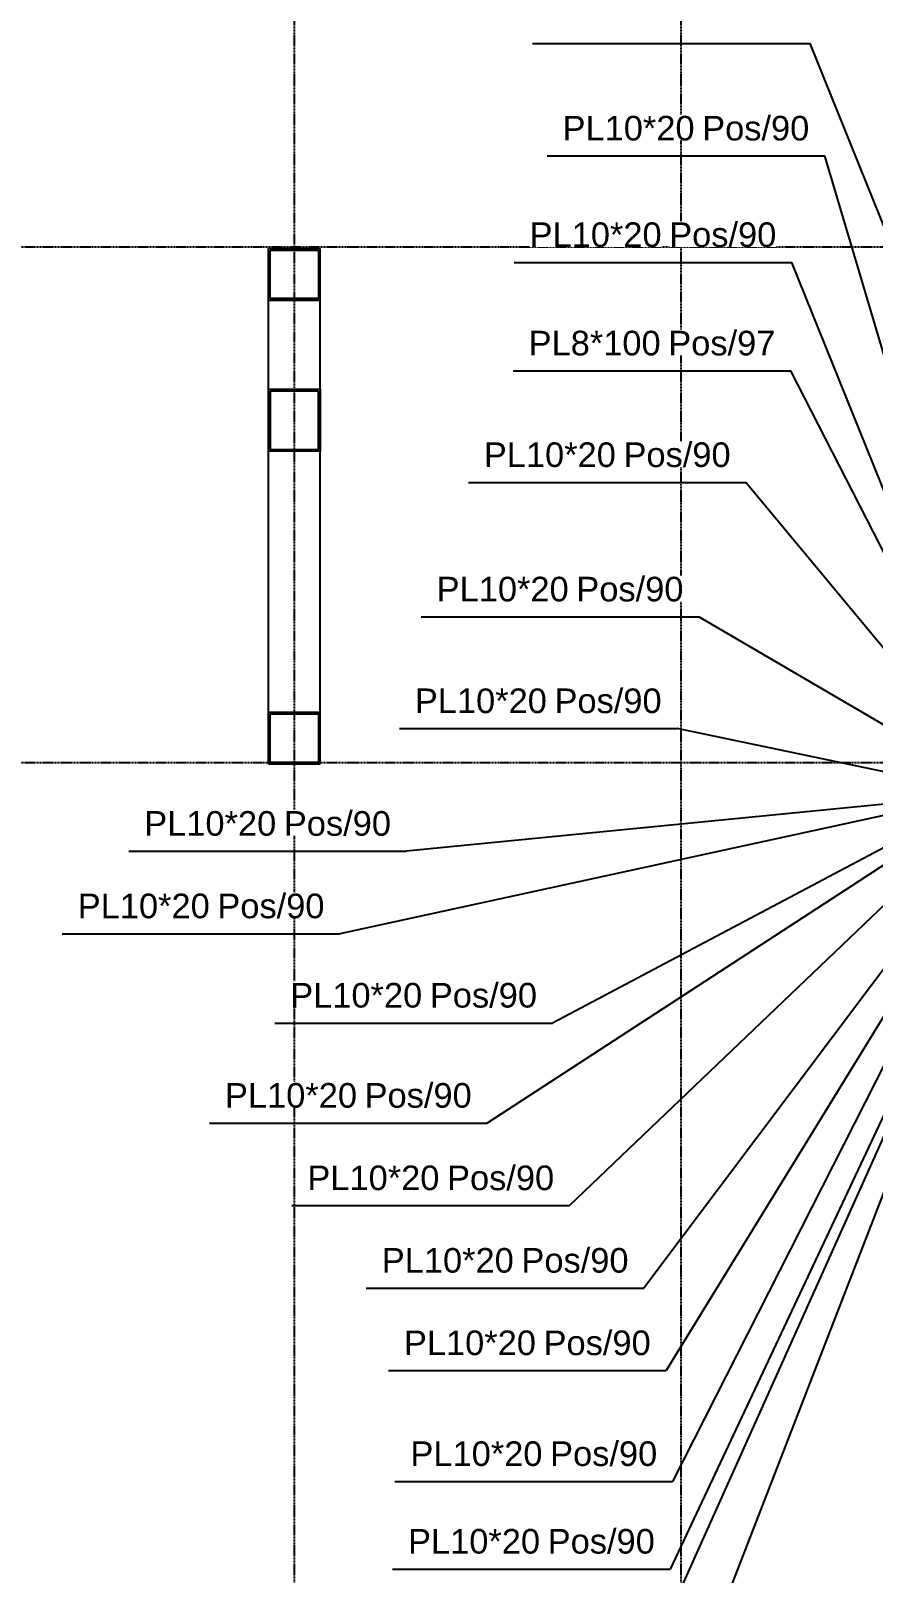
# Model space of a CAD drawing. Header units: millimetres. Extents: x -57554 to 16546, y 2142 to 98430.
# Drawn here: x -18607 to -16975, y 75720 to 78712 of the extents above; entities that cross this region are included whole.
import ezdxf

# ---------------------------------------------------------------- set-up
doc = ezdxf.new("R2010")
doc.units = ezdxf.units.MM
doc.linetypes.add('DXK_LINE_DOT3', pattern=[5.9187, 2.979, -0.9799, 0.9799, -0.9799])
doc.layers.add('S-Z2-A_TEXTUAL_ANNOTATION', color=7, linetype='Continuous')
doc.styles.add('Arial', font='ARIAL.TTF', dxfattribs={"height": 0.2})

msp = doc.modelspace()

# ---------------------------------------------------------------- linework, layer by layer
at = {"color": 1, "linetype": 'DXK_LINE_DOT3'}
for p, q in [((-18096.4, 71792.5), (-18096.4, 84292.5)), ((-17346.4, 71792.5), (-17346.4, 84292.5)), ((-32096.4, 78292.5), (-10096.4, 78292.5)), ((-32096.4, 77292.5), (-10096.4, 77292.5))]:
    msp.add_line(p, q, dxfattribs=at)
at = {"color": 2, "linetype": 'Continuous'}
for p, q in [((-18146.4, 78189.5), (-18146.4, 78289.5)), ((-18046.4, 78289.5), (-18146.4, 78289.5)), ((-18143.4, 78192.5), (-18143.4, 78286.5)), ((-18143.4, 78286.5), (-18049.4, 78286.5)), ((-18049.4, 78286.5), (-18049.4, 78192.5)), ((-18046.4, 78189.5), (-18046.4, 78289.5)), ((-18146.4, 78189.5), (-18046.4, 78189.5)), ((-18146.4, 78016.3), (-18146.4, 78189.5)), ((-18049.4, 78192.5), (-18143.4, 78192.5)), ((-18046.4, 78016.3), (-18046.4, 78189.5)), ((-18146.4, 78016.3), (-18046.4, 78016.3)), ((-18146.4, 77896.1), (-18146.4, 78016.3)), ((-18049.4, 78012.7), (-18143.4, 78012.7)), ((-18143.4, 78012.7), (-18143.4, 77899.7)), ((-18049.4, 77899.7), (-18049.4, 78012.7)), ((-18046.4, 78016.3), (-18046.4, 77896.1)), ((-18046.4, 77896.1), (-18146.4, 77896.1)), ((-18146.4, 77389.5), (-18146.4, 77896.1)), ((-18143.4, 77899.7), (-18049.4, 77899.7)), ((-18046.4, 77389.5), (-18046.4, 77896.1)), ((-18146.4, 77289.5), (-18146.4, 77389.5)), ((-18046.4, 77389.5), (-18146.4, 77389.5)), ((-18143.4, 77292.5), (-18143.4, 77386.5)), ((-18143.4, 77386.5), (-18049.4, 77386.5)), ((-18049.4, 77386.5), (-18049.4, 77292.5)), ((-18046.4, 77289.5), (-18046.4, 77389.5)), ((-18146.4, 77289.5), (-18046.4, 77289.5)), ((-18049.4, 77292.5), (-18143.4, 77292.5))]:
    msp.add_line(p, q, dxfattribs=at)
at = {"layer": 'S-Z2-A_TEXTUAL_ANNOTATION'}
for p, q in [((-17635, 78686.9), (-17096.9, 78686.9)), ((-16510, 77233.2), (-17096.9, 78686.9)), ((-17606.6, 78469), (-17068.5, 78469)), ((-16701.3, 77233.2), (-17068.5, 78469)), ((-17670.5, 78262.4), (-17132.4, 78262.4)), ((-16715.6, 77229.4), (-17132.4, 78262.4)), ((-17672.4, 78052.1), (-17134.3, 78052.1)), ((-16743.3, 77287.8), (-17134.3, 78052.1)), ((-17759.2, 77835.6), (-17221.1, 77835.6)), ((-16718.5, 77229.4), (-17221.1, 77835.6)), ((-17850.6, 77574.9), (-17312.5, 77574.9)), ((-16728.9, 77233.2), (-17312.5, 77574.9)), ((-17892.9, 77358.2), (-17354.7, 77358.2)), ((-16756.4, 77233.2), (-17354.7, 77358.2)), ((-16770.8, 77229.4), (-18008.2, 76960.3)), ((-16773.6, 77229.4), (-17879.4, 77120.3)), ((-16746.1, 77229.4), (-17722.8, 76592.8)), ((-16753.6, 77233.2), (-17596.3, 76787)), ((-16726, 77233.2), (-17563, 76432.8)), ((-16698.4, 77233.2), (-17418.8, 76272.8)), ((-16690.9, 77229.4), (-17376, 76112.8)), ((-16661.2, 77221.4), (-17375.5, 75627.8)), ((-16662.7, 77229.4), (-17368, 75727.8)), ((-16688, 77229.4), (-17363.2, 75897.8)), ((-16666.1, 77203.9), (-17324.1, 75503.2)), ((-18417.5, 77120.3), (-17879.4, 77120.3)), ((-18546.3, 76960.3), (-18008.2, 76960.3)), ((-18134.5, 76787), (-17596.3, 76787)), ((-18260.9, 76592.8), (-17722.8, 76592.8)), ((-18101.2, 76432.8), (-17563, 76432.8)), ((-17957, 76272.8), (-17418.8, 76272.8)), ((-17914.1, 76112.8), (-17376, 76112.8)), ((-17901.4, 75897.8), (-17363.2, 75897.8)), ((-17906.1, 75727.8), (-17368, 75727.8))]:
    msp.add_line(p, q, dxfattribs=at)

# ---------------------------------------------------------------- wipeouts: each hides what was drawn before it
for points in [[(-17386.7, 78082.1), (-17386.7, 78132.1), (-17642.4, 78132.1), (-17642.4, 78082.1)], [(-17473.5, 77865.6), (-17473.5, 77915.6), (-17729.2, 77915.6), (-17729.2, 77865.6)], [(-17564.9, 77604.9), (-17564.9, 77654.9), (-17820.6, 77654.9), (-17820.6, 77604.9)], [(-17607.2, 77388.2), (-17607.2, 77438.2), (-17862.9, 77438.2), (-17862.9, 77388.2)], [(-17384.7, 77388.2), (-17384.7, 77438.2), (-17592.2, 77438.2), (-17592.2, 77388.2)], [(-18131.8, 77150.3), (-18131.8, 77200.3), (-18387.5, 77200.3), (-18387.5, 77150.3)], [(-18260.7, 76990.3), (-18260.7, 77040.3), (-18516.3, 77040.3), (-18516.3, 76990.3)], [(-17752.8, 76622.8), (-17752.8, 76672.8), (-17960.3, 76672.8), (-17960.3, 76622.8)], [(-17815.5, 76462.8), (-17815.5, 76512.8), (-18071.2, 76512.8), (-18071.2, 76462.8)], [(-17593, 76462.8), (-17593, 76512.8), (-17800.5, 76512.8), (-17800.5, 76462.8)], [(-17671.3, 76302.8), (-17671.3, 76352.8), (-17927, 76352.8), (-17927, 76302.8)], [(-17448.8, 76302.8), (-17448.8, 76352.8), (-17656.3, 76352.8), (-17656.3, 76302.8)], [(-17628.4, 76142.8), (-17628.4, 76192.8), (-17884.1, 76192.8), (-17884.1, 76142.8)], [(-17406, 76142.8), (-17406, 76192.8), (-17613.4, 76192.8), (-17613.4, 76142.8)], [(-17615.7, 75927.8), (-17615.7, 75977.8), (-17871.4, 75977.8), (-17871.4, 75927.8)], [(-17393.2, 75927.8), (-17393.2, 75977.8), (-17600.7, 75977.8), (-17600.7, 75927.8)], [(-17620.4, 75757.8), (-17620.4, 75807.8), (-17876.1, 75807.8), (-17876.1, 75757.8)], [(-17398, 75757.8), (-17398, 75807.8), (-17605.4, 75807.8), (-17605.4, 75757.8)]]:
    msp.add_wipeout(points).dxf.layer = 'S-Z2-A_TEXTUAL_ANNOTATION'

# ---------------------------------------------------------------- next in the draw order: texts
at = {"layer": 'S-Z2-A_TEXTUAL_ANNOTATION', "style": 'Arial'}
for s, p in [('PL8*100', (-17642.4, 78082.1)), ('PL10*20', (-17729.2, 77865.6)), ('PL10*20', (-17820.6, 77604.9)), ('PL10*20', (-17862.9, 77388.2)), ('Pos/90', (-17592.2, 77388.2)), ('PL10*20', (-18387.5, 77150.3)), ('PL10*20', (-18516.3, 76990.3)), ('Pos/90', (-17960.3, 76622.8)), ('PL10*20', (-18071.2, 76462.8)), ('Pos/90', (-17800.5, 76462.8)), ('PL10*20', (-17927, 76302.8)), ('Pos/90', (-17656.3, 76302.8)), ('PL10*20', (-17884.1, 76142.8)), ('Pos/90', (-17613.4, 76142.8)), ('PL10*20', (-17871.4, 75927.8)), ('Pos/90', (-17600.7, 75927.8)), ('PL10*20', (-17876.1, 75757.8)), ('Pos/90', (-17605.4, 75757.8))]:
    msp.add_text(s, height=47.75, dxfattribs=at).set_placement(p)

# ---------------------------------------------------------------- next in the draw order: wipeouts: each hides what was drawn before it
for points in [[(-17321, 78499), (-17321, 78549), (-17576.6, 78549), (-17576.6, 78499)], [(-17098.5, 78499), (-17098.5, 78549), (-17306, 78549), (-17306, 78499)], [(-17384.9, 78292.4), (-17384.9, 78342.4), (-17640.5, 78342.4), (-17640.5, 78292.4)], [(-17162.4, 78292.4), (-17162.4, 78342.4), (-17369.9, 78342.4), (-17369.9, 78292.4)], [(-17164.3, 78082.1), (-17164.3, 78132.1), (-17371.7, 78132.1), (-17371.7, 78082.1)], [(-17251.1, 77865.6), (-17251.1, 77915.6), (-17458.5, 77915.6), (-17458.5, 77865.6)], [(-17342.5, 77604.9), (-17342.5, 77654.9), (-17549.9, 77654.9), (-17549.9, 77604.9)], [(-17909.4, 77150.3), (-17909.4, 77200.3), (-18116.8, 77200.3), (-18116.8, 77150.3)], [(-18038.2, 76990.3), (-18038.2, 77040.3), (-18245.7, 77040.3), (-18245.7, 76990.3)], [(-17848.8, 76817), (-17848.8, 76867), (-18104.5, 76867), (-18104.5, 76817)], [(-17626.3, 76817), (-17626.3, 76867), (-17833.8, 76867), (-17833.8, 76817)], [(-17975.3, 76622.8), (-17975.3, 76672.8), (-18230.9, 76672.8), (-18230.9, 76622.8)]]:
    msp.add_wipeout(points).dxf.layer = 'S-Z2-A_TEXTUAL_ANNOTATION'

# ---------------------------------------------------------------- next in the draw order: texts
for s, p in [('PL10*20', (-17576.6, 78499)), ('Pos/90', (-17306, 78499)), ('PL10*20', (-17640.5, 78292.4)), ('Pos/90', (-17369.9, 78292.4)), ('Pos/97', (-17371.7, 78082.1)), ('Pos/90', (-17458.5, 77865.6)), ('Pos/90', (-17549.9, 77604.9)), ('Pos/90', (-18116.8, 77150.3)), ('Pos/90', (-18245.7, 76990.3)), ('PL10*20', (-18104.5, 76817)), ('Pos/90', (-17833.8, 76817)), ('PL10*20', (-18230.9, 76622.8))]:
    msp.add_text(s, height=47.75, dxfattribs=at).set_placement(p)

doc.saveas('drawing.dxf')
